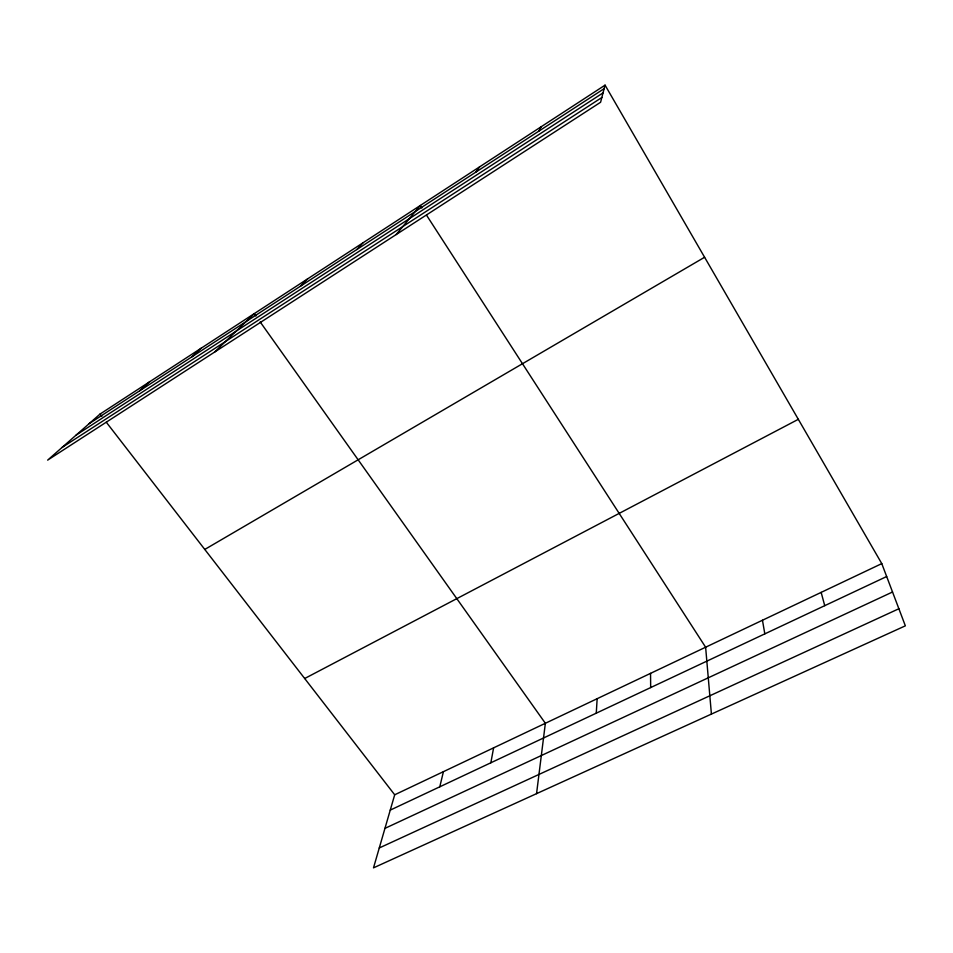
<?xml version="1.0" encoding="UTF-8"?>
<svg xmlns="http://www.w3.org/2000/svg" width="953" height="953" viewBox="0 0 953 953"><rect width="100%" height="100%" fill="white"/><g stroke="black" fill="none" stroke-linecap="round" stroke-linejoin="round"><path stroke-width="1.43" d="M596.268 713.178L597.15 698.704M536.551 793.658L545.366 723.279L260.205 321.971M490.843 762.781L493.606 747.843M439.786 786.809L443.419 771.668M605.06 85.151L600.593 102.257L47.65 460.132L100.005 414.102L605.06 85.151L881.775 563.616L905.35 625.835L373.505 867.849L394.697 794.79L881.775 563.616M538.814 131.157L541.185 126.749M475.904 172.076L479.633 166.846M396.15 234.581L420.273 205.503L421.869 207.968M356.863 249.519L362.998 242.812M300.481 286.186L307.7 278.824M214.592 352.074L254.272 313.62L255.964 316.003M191.91 356.815L201.083 348.262M139.626 390.813L149.692 381.736M89.117 423.68L604.142 88.665M76.085 435.128L603.035 92.894M62.005 447.505L601.831 97.516M204.788 549.44L704.601 257.262M304.698 678.512L798.328 419.32M390.253 810.11L886.671 576.529M384.964 828.36L892.532 592.004M379.27 847.967L898.882 608.741M100.005 414.102L101.804 416.413M106.283 422.203L394.697 794.79M426.646 215.366L705.625 647.218L711.414 714.083M821.152 592.385L824.738 605.679M762.46 620.248L764.818 633.864M650.542 673.366L650.673 687.578"/></g></svg>
